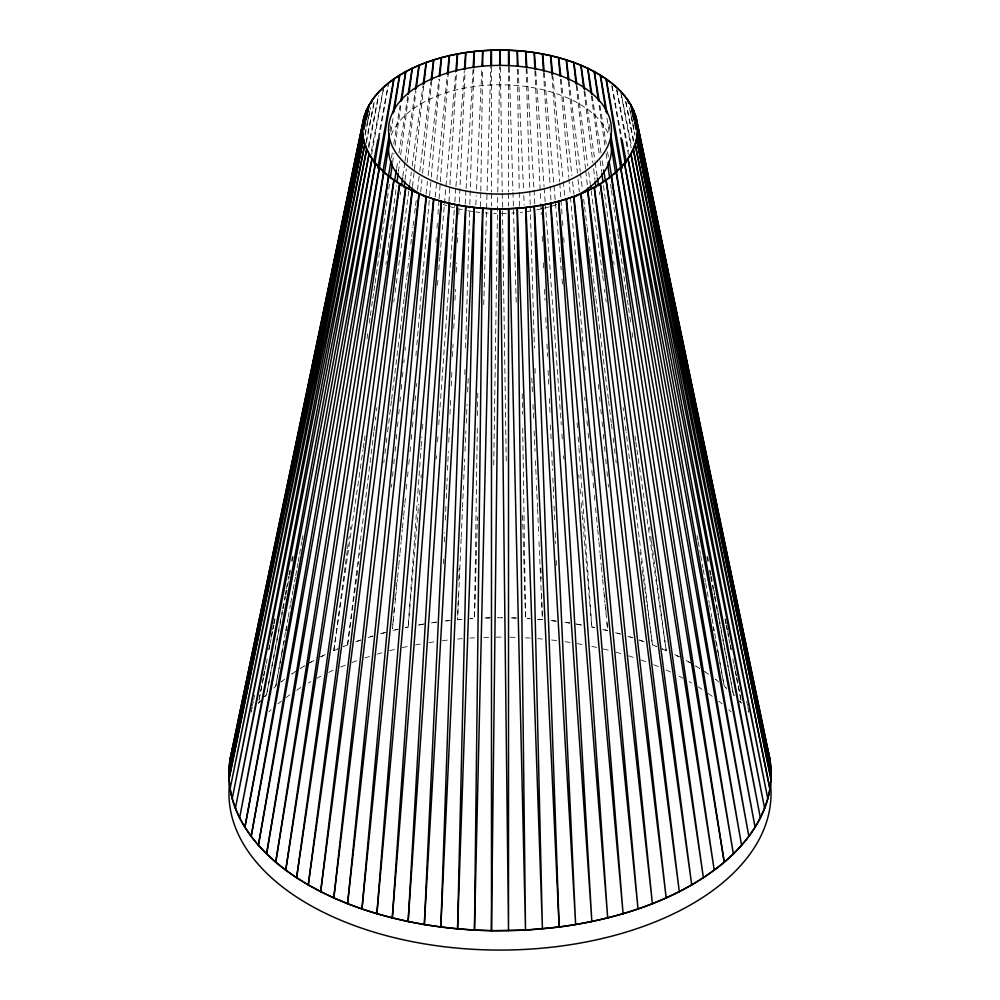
<?xml version="1.0" encoding="UTF-8"?>
<svg xmlns="http://www.w3.org/2000/svg" width="1000" height="1000" viewBox="0 0 1000 1000"><rect width="100%" height="100%" fill="white"/><g stroke="black" fill="none" stroke-linecap="round" stroke-linejoin="round"><path stroke-width="0.75" stroke-dasharray="5 3.75" d="M477.312 428.088L474.5 618.387A271.012 156.475 0 0 0 469.875 618.737L474.487 618.387L477.475 516.925M477.488 415.613L477.837 392.212M480.575 206.6L480.788 192.562M480.812 191L482.6 69.338M493.75 464.913L497.75 193.5M497.775 191.938L499.625 67.162M458.375 593.088L457.6 619.625A271.012 156.475 0 0 1 462.2 619.3M458.75 580.6L459.113 568.112M464.812 374.538L465 368.288M465.6 348L469.787 205.938M469.825 204.375L473.825 68.562M483.738 304.613L487.05 192.213M487.088 190.662L490.725 67.337M443.4 563.787L443.612 559.113M444.363 541.962L444.775 532.612M445.325 520.138L445.938 506.112M446.287 498.312L447.175 478.05M447.512 470.25L448.338 451.55M448.75 442.2L449.5 425.05M449.988 414.137L450.737 396.987M451.225 386.075L451.9 370.487M452.525 356.463L453.075 343.988M453.762 328.4L454.375 314.363M454.988 300.338L455.475 289.425M456.225 272.275L456.637 262.925M457.525 242.662L457.938 233.312M458.762 214.6L459.237 203.688M459.312 202.125L465.075 71.188M461.163 538.562L457.587 619.625L462.2 619.288M461.225 537L462.463 508.938M462.525 507.388L463.488 485.562M463.762 479.325L464.65 459.062M465 451.262L465.887 431M466.238 423.2L467.05 404.5M467.6 392.025L468.225 378M475.838 204.963L476.25 195.613M476.512 189.375L481.8 69.338M448.963 201.825L449.875 186.25M449.963 184.7L456.5 72.55M465.188 204.05L466 190.037M466.087 188.475L473.088 68.55M408.2 627.025A271.012 156.475 0 0 0 405.288 627.638L408.162 626.95L421.1 447.9M421.213 446.337L421.887 437M422.45 429.212L422.9 422.987M435.95 242.387L436.287 237.712M436.962 228.375L437.525 220.588M437.975 214.363L438.988 200.35M439.1 198.787L440.225 183.225M440.337 181.663L448.1 74.237M436.287 458.875L436.512 455.763M437.525 441.75L438.088 433.963M438.762 424.625L454.725 203.538M454.837 201.975L455.85 187.963M455.962 186.412L464.288 71.2M393.263 619.7L392.463 629.012L396.163 591.725M393.787 613.488L394.325 607.275M394.988 599.513L395.387 594.85M396.188 585.538L396.463 582.425M415.913 355.7L416.312 351.037M416.85 344.825L429.513 197.3M429.637 195.738L431.112 178.663M431.238 177.113L439.637 79.275M408.162 626.95L417.75 515.138M417.887 513.587L418.688 504.263M419.487 494.95L420.025 488.738M420.95 477.863L421.225 474.762M437.475 285.3L438.013 279.088M438.812 269.775L439.875 257.35M440.012 255.8L455.737 72.55M391.512 487.125L391.825 484.025M392.587 476.25L393.05 471.587M393.825 463.825L394.288 459.162M395.05 451.388L395.513 446.725M396.287 438.963L396.75 434.3M397.512 426.525L397.975 421.863M398.738 414.1L399.2 409.438M399.975 401.662L400.438 397M401.2 389.225L401.662 384.575M402.438 376.8L402.9 372.137M403.812 362.812L404.125 359.7M405.05 350.387L405.35 347.275M420.725 191.875L421.962 179.45M422.575 173.238L431.637 81.55M396.312 590.163L397.4 579.288M397.55 577.737L398.625 566.862M398.775 565.3L399.85 554.425M400.012 552.875L401.087 542M401.238 540.438L402.312 529.562M402.463 528.013L403.537 517.125M403.7 515.575L404.775 504.7M404.925 503.15L405.7 495.375M406.312 489.162L406.925 482.95M407.537 476.725L408.15 470.513M408.775 464.3L409.387 458.075M410 451.863L410.613 445.65M411.225 439.438L411.85 433.212M412.463 427L413.075 420.788M413.688 414.575L414.3 408.35M415.075 400.588L415.538 395.925M416.463 386.6L416.763 383.488M435.213 197.013L436.75 181.475M436.9 179.925L447.2 75.812M412.5 186.45L414.237 170.938M414.412 169.387L423.75 85.6M426.05 194.125L427.425 181.713M428.125 175.512L438.85 79.312M347.663 644.825A271.012 156.475 0 0 0 343.462 646.513L347.6 644.762L373.825 432.438M374.012 430.887L374.588 426.238M375.35 420.037L375.737 416.938M376.5 410.737L376.887 407.638M405.025 179.825L406.362 168.975M407.125 162.775L415.938 91.475M383.8 462.812L384.188 459.712M384.95 453.512L385.525 448.862M386.287 442.663L386.863 438.025M387.625 431.825L391.463 400.825M391.65 399.275L404.087 298.538M404.288 296.988L406.575 278.387M406.775 276.837L409.062 258.238M409.263 256.688L410.025 250.487M410.788 244.288L411.55 238.1M411.75 236.55L412.9 227.25M413.088 225.7L413.663 221.05M414.613 213.3L415.387 207.1M415.575 205.55L416.337 199.35M417.488 190.05L419.6 173M419.787 171.45L430.887 81.562M333.888 650.612A271.012 156.475 0 0 1 337.962 648.825L333.825 650.537L347.362 550.138M347.562 548.587L348.612 540.862M348.812 539.325L349.237 536.237M350.062 530.05L350.487 526.962M385.9 264.363L386.312 261.275M387.15 255.1L387.975 248.925M388.188 247.375L389.225 239.65M389.438 238.113L396.525 185.588M398.387 171.688L399.85 160.875M400.688 154.688L408.6 96M347.6 644.762L357.6 570.612M358.425 564.438L358.85 561.35M359.675 555.175L360.1 552.087M393.837 301.837L394.263 298.75M395.087 292.575L396.138 284.85M396.337 283.3L397.375 275.575M397.587 274.037L408.837 190.625M409.675 184.438L411.337 172.087M412.175 165.912L423 85.588M366.987 338.663L367.887 332.488M369.225 323.225L370.125 317.05M370.35 315.5L371.475 307.775M371.7 306.238L372.6 300.062M372.825 298.512L373.725 292.337M373.95 290.788L374.85 284.613M375.075 283.075L377.325 267.625M377.55 266.075L382.262 233.65M382.488 232.1L386.087 207.4M386.312 205.85L387.212 199.675M387.425 198.125L388.55 190.413M388.775 188.863L389.45 184.225M392.6 162.613L393.95 153.338M395.075 145.625L401.362 102.375M333.812 650.55L363.025 449.775M363.25 448.225L364.15 442.05M364.375 440.513L365.05 435.875M400.1 194.95L400.55 191.863M402.8 176.412L404.825 162.512M405.05 160.975L415.163 91.475M390.875 132.025L393.038 118.15M396.587 168.425L397.788 160.725M398.975 153.025L407.837 96.013M391.463 157.912L392.475 151.75M393.75 144.05L400.087 105.5M379.125 138.1L388.175 85.775M389.975 130.525L391.05 124.375M285.45 632.45L275.75 686.25A271.012 156.475 0 0 0 273.488 688.337L275.738 686.25L279.188 667.825M285.725 630.913L287.938 618.612M288.212 617.075L290.438 604.788M290.712 603.25L292.925 590.95M293.2 589.412L294.312 583.263M294.587 581.725L295.425 577.125M295.7 575.588L296.812 569.438M297.087 567.9L297.913 563.288M298.188 561.75L299.3 555.6M299.575 554.062L301.8 541.775M302.075 540.237L302.9 535.625M371.637 154.45L383.275 89.9M266.725 694.6A271.012 156.475 0 0 0 264.587 696.712L266.613 694.55L282.4 610.1M282.688 608.562L284.988 596.275M285.275 594.75L286.137 590.138M286.425 588.6L288.712 576.325M289 574.788L289.862 570.175M291.588 560.962L292.45 556.362M368.8 147.938L378.562 95.725M279.475 666.287L281.762 654M282.05 652.463L284.35 640.188M286.075 630.975L286.938 626.362M378.212 138.1L388.55 82.825M263.425 677.15L258.7 701.637L263.55 677.163M263.712 675.612L264.6 671.025M268.725 649.6L269.613 645.013M271.388 635.825L272.275 631.237M272.562 629.7L273.45 625.112M273.75 623.587L274.625 618.987M366.35 143.012L374.312 101.688M266.613 694.55L285.487 596.6M285.788 595.075L289.325 576.7M289.613 575.175L290.5 570.588M292.275 561.4L293.15 556.812M371.312 151.237L383.688 86.95M365.1 135.338L370.538 107.8M263.85 675.638L264.75 671.038M265.05 669.513L265.963 664.925M266.262 663.4L267.175 658.8M268.988 649.625L269.887 645.037M270.188 643.512L271.1 638.913M271.4 637.388L273.825 625.15M274.125 623.625L275.025 619.025M368.413 146.325L378.387 95.85M252.387 705.95L253.312 701.363M253.625 699.837L254.537 695.238M366.125 141.588L374.15 101.825M365.062 133.938L367.25 123.225M367.575 121.7L368.512 117.112M368.825 115.588L369.762 111M258.412 703.162L260.462 701.012M309.513 662.875L314.488 660.175A271.012 156.475 0 0 0 309.575 662.913M320.7 656.812L325.938 654.3A271.012 156.475 0 0 0 320.775 656.875M360.538 640.025L354.787 642.125A271.012 156.475 0 0 1 360.575 640.062M424.363 623.913L417 625.288A271.012 156.475 0 0 1 424.387 623.987M537.812 619.288L542.425 619.625L541.638 593.088M575.662 623.913L583.025 625.3A271.012 156.475 0 0 0 575.612 623.987M591.862 626.95L594.738 627.612A271.012 156.475 0 0 0 591.8 627.025L582.263 515.138M639.475 640.025L645.225 642.138A271.012 156.475 0 0 0 639.425 640.062M652.65 550.15L666.2 650.55L662.062 648.812A271.012 156.475 0 0 1 666.112 650.612M679.325 656.825L674.075 654.312A271.012 156.475 0 0 1 679.225 656.875M690.5 662.875L685.537 660.188A271.012 156.475 0 0 1 690.425 662.913M714.525 596.613L733.4 694.562L735.45 696.712A271.012 156.475 0 0 0 733.275 694.6M741.6 703.175L739.55 701.025A271.012 156.475 0 0 1 741.475 703.213M630.25 111L631.188 115.588M631.5 117.125L632.438 121.713M632.75 123.238L634.938 133.938M625.862 101.825L633.875 141.6M746.7 701.375L747.625 705.962M629.475 107.8L634.913 135.338M621.613 95.85L631.587 146.337M724.975 619.038L725.888 623.625M726.188 625.163L728.612 637.4M728.913 638.925L729.812 643.512M730.125 645.05L731.025 649.638M732.837 658.812L733.75 663.4M734.05 664.938L734.95 669.525M735.263 671.05L736.162 675.638M736.462 677.175L741.3 701.65L736.587 677.163M625.7 101.7L633.663 143.025M725.375 619L726.263 623.587M726.562 625.125L727.45 629.712M727.738 631.25L728.625 635.837M730.4 645.025L731.275 649.613M735.413 671.038L736.287 675.625M616.9 90.025L628.7 151.237M706.85 556.812L707.738 561.413M709.513 570.588L710.4 575.188M710.688 576.712L714.225 595.075M620.875 92.662L631.2 147.938M707.562 556.375L708.425 560.975M710.15 570.188L711 574.8M711.287 576.325L713.587 588.612M713.875 590.15L714.737 594.75M715.025 596.287L717.325 608.575M717.613 610.112L733.4 694.562M612.038 85.9L621.788 138.1M713.075 626.375L713.938 630.988M715.662 640.2L717.962 652.475M718.25 654.013L724.275 686.263A271.012 156.475 0 0 1 726.513 688.337L724.275 686.263L714.562 632.463M616.725 89.913L628.362 154.462M697.113 535.625L697.938 540.237M698.213 541.775L700.438 554.075M700.713 555.612L702.925 567.913M703.2 569.45L705.425 581.737M705.7 583.275L709.3 603.263M709.575 604.8L711.8 617.087M712.075 618.625L714.287 630.925M611.838 85.787L620.887 138.112M608.962 124.375L610.025 130.538M599.925 105.512L606.263 144.05M607.537 151.762L608.55 157.925M606.975 118.162L609.138 132.025M592.175 96.025L601.025 153.025M602.225 160.725L603.425 168.438M599.1 105.475L604.938 145.625M606.062 153.35L607.413 162.613M610.562 184.237L611.225 188.863M611.45 190.413L612.575 198.137M612.8 199.675L613.7 205.85M613.925 207.4L616.175 222.85M617.075 229.025L617.525 232.113M617.75 233.65L618.65 239.838M618.875 241.375L622.463 266.087M622.688 267.638L624.938 283.075M625.163 284.625L626.062 290.8M626.287 292.337L627.188 298.525M627.413 300.062L628.312 306.238M628.538 307.787L629.663 315.512M629.888 317.05L630.788 323.225M632.125 332.5L633.025 338.675M584.85 91.475L594.963 160.975M595.188 162.525L597.212 176.425M599.462 191.863L599.913 194.95M634.963 435.875L635.638 440.513M635.862 442.062L636.763 448.237M636.987 449.775L666.2 650.55M591.413 96L599.325 154.7M600.163 160.875L601.613 171.688M603.488 185.588L610.575 238.113M610.788 239.662L611.825 247.375M612.038 248.925L612.863 255.1M613.7 261.288L614.113 264.375M649.538 526.975L649.95 530.062M650.788 536.237L651.2 539.325M651.413 540.875L652.45 548.6M577.013 85.588L587.837 165.912M588.675 172.087L590.337 184.45M591.175 190.625L602.425 274.037M602.638 275.587L603.675 283.312M604.513 289.488L604.925 292.575M605.763 298.75L606.175 301.85M639.925 552.087L640.337 555.175M641.175 561.362L641.587 564.45M642.425 570.625L652.425 644.775A271.012 156.475 0 0 1 656.538 646.513L652.425 644.775L626.188 432.45M584.075 91.487L592.875 162.775M593.65 168.975L594.987 179.825M623.125 407.65L623.513 410.75M624.275 416.95L624.663 420.05M625.425 426.25L626 430.9M569.125 81.562L580.225 171.462M580.413 173L582.525 190.05M583.675 199.35L584.438 205.55M584.625 207.1L586.925 225.7M587.112 227.25L588.263 236.55M588.462 238.1L590.75 256.7M590.95 258.25L593.25 276.85M593.438 278.387L595.737 296.988M595.925 298.538L608.362 399.275M608.562 400.825L611.237 422.525M611.425 424.075L612.388 431.825M613.15 438.025L613.725 442.675M614.487 448.875L615.062 453.525M615.837 459.725L616.213 462.825M576.263 85.612L585.6 169.387M585.775 170.938L587.5 186.45M561.163 79.325L571.888 175.512M572.587 181.725L573.962 194.137M568.362 81.55L577.438 173.238M578.05 179.45L579.288 191.887M598.35 384.575L598.812 389.237M599.587 397L600.037 401.662M600.812 409.438L601.275 414.1M602.038 421.875L602.5 426.525M603.275 434.3L603.737 438.963M604.5 446.737L604.963 451.4M605.737 459.162L606.188 463.825M606.962 471.6L607.425 476.262M608.188 484.025L608.5 487.137M552.8 75.812L563.112 179.925M563.263 181.475L564.8 197.025M584.637 397.475L584.938 400.588M585.712 408.363L586.325 414.575M586.938 420.788L587.562 427.013M588.175 433.225L588.787 439.438M589.4 445.65L590.013 451.875M590.638 458.088L591.25 464.3M591.862 470.513L592.475 476.737M593.088 482.95L593.713 489.162M594.325 495.375L594.938 501.6M595.55 507.812L596.325 515.588M596.475 517.137L597.55 528.013M597.7 529.562L598.787 540.45M598.938 542L600.013 552.875M600.163 554.425L601.237 565.312M601.4 566.862L602.475 577.737M602.625 579.3L603.7 590.175M603.85 591.725L604.938 602.6M605.087 604.163L607.55 629.025L606.763 619.7M560.375 79.275L568.775 177.113M568.9 178.663L570.375 195.75M570.5 197.3L583.162 344.825M583.7 351.037L584.237 357.25M585.037 366.575L585.3 369.675M604.625 594.85L605.025 599.513M605.7 607.275L606.225 613.488M544.275 72.55L560 255.8M560.138 257.35L561.2 269.775M562 279.088L562.537 285.3M578.8 474.762L579.062 477.875M580 488.738L580.538 494.95M581.2 502.713L582.125 513.587M551.912 74.237L559.675 181.663M559.788 183.225L560.913 198.8M561.025 200.35L562.038 214.363M562.487 220.588L563.05 228.375M563.725 237.712L564.062 242.387M577.112 422.987L577.45 427.663M578.125 437L578.8 446.35M578.913 447.9L591.862 626.95M535.725 71.2L544.05 186.412M544.163 187.975L545.175 201.988M545.288 203.538L561.263 424.625M561.938 433.963L562.5 441.75M563.513 455.763L563.737 458.875M543.513 72.562L550.05 184.7M550.138 186.25L551.05 201.825M526.925 68.55L533.925 188.487M534.012 190.037L534.825 204.062M534.938 71.188L540.7 202.125M540.775 203.688L541.25 214.6M542.212 236.425L542.487 242.662M543.375 262.925L543.725 270.725M544.55 289.425L545.025 300.338M545.775 317.488L546.263 328.4M546.95 343.988L547.5 356.463M548.112 370.487L548.725 384.525M549.35 398.55L550.037 414.137M550.513 425.05L551.263 442.2M551.675 451.55L552.5 470.262M552.85 478.05L553.737 498.312M554.075 506.112L554.763 521.7M555.25 532.612L555.725 543.525M556.487 560.675L556.688 565.35M518.212 69.338L523.5 189.375M523.775 195.613L524.188 204.963M531.8 378L532.487 393.587M532.962 404.5L533.713 421.65M534.125 431L535.025 451.262M535.438 460.625L536.263 479.325M536.525 485.562L537.487 507.388M537.562 508.95L538.725 535.45M539 541.675L542.438 619.625M526.175 68.562L530.188 204.375M530.225 205.938L534.412 348M535.013 368.288L535.25 376.1M540.913 568.112L541.225 579.038M509.288 67.337L512.925 190.662M512.962 192.225L516.237 303.05M522.5 515.363L525.538 618.387A271.012 156.475 0 0 1 530.125 618.737L525.538 618.387L522.712 428.088M517.413 69.338L519.212 191M519.225 192.562L519.438 206.6M522.2 393.775L522.5 414.05M500.387 67.162L502.238 191.938M502.262 193.5L506.25 463.35M508.525 67.3L508.525 192.062M508.525 193.612L508.525 206.088M491.488 67.3L491.488 192.062M491.488 193.612L491.488 206.088M556.737 204.5A111.45 64.35 0 0 1 550.6 206.438M549.35 206.8A111.45 64.35 0 0 1 544.263 208.162M541.675 208.787A111.45 64.35 0 0 1 533.775 210.425M531.087 210.9A111.45 64.35 0 0 1 520.2 212.387M514.663 212.9A111.45 64.35 0 0 1 511.875 213.088M506.3 213.35A111.45 64.35 0 0 1 499.3 213.45M496.5 213.425A111.45 64.35 0 0 1 493.7 213.35M488.125 213.088A111.45 64.35 0 0 1 485.337 212.9M479.8 212.387A111.45 64.35 0 0 1 475.688 211.9M472.962 211.537A111.45 64.35 0 0 1 464.9 210.175M462.25 209.65A111.45 64.35 0 0 1 455.737 208.162M454.462 207.838A111.45 64.35 0 0 1 449.4 206.438M446.925 205.688A111.45 64.35 0 0 1 443.263 204.5M391.238 135.075A111.45 64.35 0 0 1 500 84.763A111.45 64.35 0 0 1 608.763 135.075M268.925 711.85A271.012 156.475 0 0 1 271.175 709.762M278 703.863A271.012 156.475 0 0 1 281.3 701.2M285.85 697.7A271.012 156.475 0 0 1 291.788 693.45M296.712 690.125A271.012 156.475 0 0 1 301.788 686.9M308.363 682.962A271.012 156.475 0 0 1 310.788 681.587M316.975 678.213A271.012 156.475 0 0 1 320.775 676.237M328.562 672.425A271.012 156.475 0 0 1 333.888 669.975M340.7 667.025A271.012 156.475 0 0 1 346.262 664.75M351.912 662.562A271.012 156.475 0 0 1 359.125 659.938M364.712 658.025A271.012 156.475 0 0 1 371.475 655.85M376.962 654.188A271.012 156.475 0 0 1 383.9 652.212M389.538 650.725A271.012 156.475 0 0 1 396.637 648.962M402.4 647.638A271.012 156.475 0 0 1 408.2 646.388M415.513 644.938A271.012 156.475 0 0 1 422.9 643.6M428.862 642.625A271.012 156.475 0 0 1 434.85 641.725M442.388 640.713A271.012 156.475 0 0 1 448.45 639.987M457.6 639.062A271.012 156.475 0 0 1 462.2 638.663M469.875 638.1A271.012 156.475 0 0 1 474.5 637.825M483.75 637.413A271.012 156.475 0 0 1 489.938 637.238M496.125 637.15A271.012 156.475 0 0 1 503.875 637.15M510.062 637.238A271.012 156.475 0 0 1 516.25 637.413M525.5 637.825A271.012 156.475 0 0 1 530.125 638.1M537.8 638.663A271.012 156.475 0 0 1 542.4 639.062M551.55 639.987A271.012 156.475 0 0 1 557.612 640.713M565.15 641.725A271.012 156.475 0 0 1 571.138 642.625M577.1 643.6A271.012 156.475 0 0 1 584.487 644.938M591.8 646.388A271.012 156.475 0 0 1 597.6 647.638M603.362 648.962A271.012 156.475 0 0 1 610.462 650.725M616.1 652.212A271.012 156.475 0 0 1 623.038 654.188M628.525 655.85A271.012 156.475 0 0 1 635.288 658.025M640.875 659.938A271.012 156.475 0 0 1 648.088 662.562M653.737 664.75A271.012 156.475 0 0 1 659.3 667.025M666.112 669.975A271.012 156.475 0 0 1 671.438 672.425M679.225 676.237A271.012 156.475 0 0 1 683.025 678.213M689.212 681.587A271.012 156.475 0 0 1 691.637 682.962M698.213 686.9A271.012 156.475 0 0 1 702.038 689.312M708.213 693.45A271.012 156.475 0 0 1 712.987 696.85M718.7 701.2A271.012 156.475 0 0 1 722 703.863M728.825 709.762A271.012 156.475 0 0 1 731.075 711.85M258.525 703.213A271.012 156.475 0 0 1 260.487 701.025M537.8 619.3A271.012 156.475 0 0 1 542.4 619.7M252.062 707.475L251.15 712.062L252.075 707.475M284.637 679.175L281.3 681.825A271.012 156.475 0 0 1 284.7 679.212M295.4 671.55L291.788 674.075A271.012 156.475 0 0 1 295.462 671.587M304.387 665.938L300.5 668.325A271.012 156.475 0 0 1 304.387 665.938M372.837 636.05L367.413 637.775A271.012 156.475 0 0 1 372.837 636.062M385.312 632.475L379.712 634A271.012 156.475 0 0 1 385.312 632.475M398.088 629.25L392.325 630.562A271.012 156.475 0 0 1 398.075 629.263M436.362 622.137L430.363 623.025A271.012 156.475 0 0 1 436.362 622.15M449.988 620.462L443.9 621.125A271.012 156.475 0 0 1 449.975 620.462M489.95 617.825L483.762 618.05A271.012 156.475 0 0 1 489.938 617.875M502.337 617.775L497.688 617.775A271.012 156.475 0 0 1 502.325 617.775M516.25 618.05L510.075 617.825A271.012 156.475 0 0 1 516.25 618.05M556.112 621.138L550.037 620.462A271.012 156.475 0 0 1 556.1 621.163M569.663 623.025L563.663 622.137A271.012 156.475 0 0 1 569.65 623.025M607.7 630.575L601.938 629.263A271.012 156.475 0 0 1 607.638 630.638M620.312 634L614.7 632.475A271.012 156.475 0 0 1 620.275 634.025M632.612 637.775L627.188 636.05A271.012 156.475 0 0 1 632.6 637.775M699.513 668.337L695.625 665.938A271.012 156.475 0 0 1 699.5 668.337M708.225 674.087L704.613 671.562A271.012 156.475 0 0 1 708.213 674.087M718.713 681.838L715.375 679.188A271.012 156.475 0 0 1 718.7 681.838M748.85 712.075L747.938 707.487L748.85 712.075"/><path stroke-width="1.5" d="M482.65 66.213L482.875 50.613L499.875 50L499.65 65.6M473.875 67L474.338 51.388L491.225 50.163L490.775 65.775M465.138 69.625L465.9 52.475L482.625 50.637L481.938 66.225M456.587 71L457.587 53.863L474.075 51.425L473.175 67M448.1 74.237L449.45 55.55L465.637 52.512L464.4 69.638M439.9 76.162L441.5 57.538L457.337 53.913L455.875 71M431.8 80L433.8 59.8L449.2 55.613L447.362 74.25M363.45 125.05L366.625 109.787L363.438 119.45L230.05 759.513C226.137 782.975 232.312 807.288 244.875 827.262L371.95 158.675L366.688 149.325L239.613 817.913L369.025 153.975L364.787 144.45L235.375 808.388L366.625 149.175L363.425 139.512L232.188 798.725L364.738 144.3L362.612 134.55L230.05 788.975L363.4 139.362L362.325 129.55L228.988 779.163L362.587 134.4L362.587 124.562L228.988 769.325L362.325 129.4L363.4 119.588M411.987 191.112L412.337 188M423.925 84.05L426.35 62.337L441.275 57.6L439.188 76.213M404.062 187.562L404.837 181.375M416.312 88.375L419.188 65.138L433.562 59.862L431.075 80.013M396.938 182.5L398.188 173.225M409.012 92.9L412.35 68.188L426.125 62.413L423.212 84.038M409.05 189.075L409.462 185.987M390.35 178.05L392.375 164.15M401.587 100.838L405.863 71.487L418.975 65.225L415.387 89.938M401.45 185.688L402.575 177.963M384.412 173.612L389.438 141.263M393.988 111.988L399.738 75.013L412.15 68.288L408.075 94.475M394.675 180.75L396.35 169.975M379.3 168.162L394.012 78.763L405.662 71.588L400.85 100.875M388.425 176.412L390.95 161M374.6 164.262L379.125 138.1M382.8 172.087L389.45 133.613M392.912 113.6L399.562 75.125L388.7 82.7M377.762 168.012L393.837 78.875L383.837 86.825M373.625 162.662L377.925 139.637M366.025 120.138L369.113 104.85L375.375 95.712M363.562 124.938L366.688 109.637L371.95 100.288L371.325 103.35M307.213 392.887L308.475 386.763M311.325 373L313.538 362.3M317.013 345.475L318.6 337.825M323.975 311.825L325.562 304.175M326.188 301.112L327.463 295M329.988 282.762L333.462 265.938M336 253.7L339.475 236.875M341.062 229.225L345.487 207.812M346.125 204.75L354.35 164.988M354.988 161.925L364.787 114.513L369.025 104.987L366.175 118.75M363.963 129.462L365.55 121.812M230.05 759.5L364.75 114.663L362.612 124.412M232.188 749.75L233.562 745.612A271.012 156.475 0 0 0 232.712 748.375M372.05 100.15L379.3 91.25M375.487 95.575L383.688 86.95M379.425 91.125L388.55 82.825M620.575 167.85L611.45 176.15L724.262 862.237C677.788 900.662 618.062 919 559.138 927.025L525.925 207.55L542.413 205.1L575.638 924.575L534.362 206.45L550.55 203.412L591.838 921.538L542.663 205.05L558.5 201.438L607.675 917.925L550.8 203.363L566.2 199.175L623.088 913.737L558.725 201.375L573.65 196.637L638.013 909L566.438 199.1L580.812 193.837L652.4 903.725L573.875 196.55L587.65 190.775L666.175 897.95L581.025 193.75L594.138 187.475L679.3 891.675L587.85 190.688L600.262 183.95L691.725 884.95L594.338 187.375L605.988 180.212L703.388 877.775L600.438 183.837L611.3 176.262L714.237 870.2L606.163 180.087L616.163 172.138L724.25 862.237C746.475 843.363 765.037 818.275 769.95 788.988L637.388 134.55L635.25 144.312L767.812 798.737L636.562 139.525L633.375 149.175L764.625 808.4L635.212 144.45L630.975 153.975L760.387 817.925L633.312 149.325L628.05 158.675L755.113 827.275L630.887 154.125L624.625 163.263L748.85 836.425L627.95 158.812L620.7 167.712L741.6 845.325L624.513 163.4L616.312 172.013L733.388 853.938L606 78.763L594.338 71.6L599.163 100.887M611.3 82.7L600.45 75.125L607.1 113.6M616.175 86.838L606.163 78.875L622.238 168.025M611.462 82.825L620.588 91.125M616.312 86.962L624.513 95.575M620.712 91.263L627.962 100.162M624.625 95.712L630.9 104.85L633.975 120.15M636.6 119.6L637.675 129.412L771.012 769.338L637.413 124.575L637.413 134.4L771.012 779.163L637.675 129.562L636.6 139.375L769.95 788.988C772.138 774.525 771.175 759.5 766.45 745.625A271.012 156.475 0 0 1 767.288 748.375M637.388 124.425L635.262 114.663L767.812 749.762M769.95 759.513L636.575 119.45L633.375 109.787L636.562 125.05M645.013 161.938L635.212 114.525L630.975 105L633.825 118.763M645.65 165L653.875 204.762M654.513 207.825L658.938 229.237M660.525 236.887L664 253.713M666.538 265.938L670.013 282.762M672.55 295L673.812 301.125M674.45 304.188L676.975 316.413M681.4 337.837L682.987 345.475M686.462 362.3L688.688 373.013M691.538 386.775L692.8 392.9M634.45 121.825L636.038 129.475M636.45 124.938L633.312 109.65L628.05 100.3L628.675 103.35M622.075 139.637L626.388 162.675M620.887 138.112L625.138 162.738M610.562 133.613L617.212 172.087M609.05 161.012L611.587 176.425M606.025 112L600.275 75.025L587.863 68.288L591.925 94.488M610.562 141.275L615.6 173.625M603.663 169.975L605.337 180.763M598.425 100.838L594.15 71.487L581.038 65.225L584.625 89.938M607.638 164.163L609.663 178.062M597.438 177.963L598.562 185.688M590.988 92.912L587.663 68.2L573.888 62.413L576.8 84.038M601.825 173.238L603.075 182.5M590.55 185.987L590.962 189.088M583.688 88.387L580.825 65.138L566.438 59.875L568.938 80.013M595.175 181.375L595.938 187.575M576.087 84.05L573.663 62.337L558.737 57.6L560.812 76.213M587.675 188.012L588.025 191.112M568.212 80L566.213 59.8L550.812 55.613L552.65 74.262M560.1 76.175L558.5 57.538L542.675 53.913L544.138 71M551.912 74.237L550.562 55.55L534.375 52.512L535.612 69.638M543.425 71L542.425 53.863L525.925 51.425L526.838 67M534.875 69.625L534.113 52.475L517.388 50.637L518.075 66.225M526.138 67L525.675 51.4L508.775 50.163L509.237 65.775M517.362 66.213L517.125 50.613L500.138 50L500.363 65.6M508.525 65.75L508.525 50.15L491.488 50.15L491.488 65.75M610.413 140.375A111.45 64.35 0 0 1 573.7 197.375M426.3 197.375A111.45 64.35 0 0 1 389.588 140.375M770.562 784.488A271.012 156.475 0 0 1 500 950.075A271.012 156.475 0 0 1 229.438 784.488M767.675 749.762A271.012 156.475 0 0 1 500 930.713A271.012 156.475 0 0 1 232.325 749.762M491.475 208.812L491.475 930.713L525.5 930.1L559.138 927.025L534.1 206.488L517.375 208.337L542.413 928.863L525.662 207.575L508.775 208.812L525.513 930.1L517.125 208.35L500.125 208.962L508.512 930.713L508.512 208.812L491.475 208.812M482.875 208.35L474.475 930.1L491.475 930.713L499.862 208.962L482.875 208.35M474.325 207.575L457.575 928.863L474.462 930.1L491.225 208.8L474.325 207.575M465.887 206.488L440.838 927.025L457.562 928.863L482.612 208.325L465.887 206.488M457.575 205.1L424.338 924.575L440.838 927.025L474.075 207.55L457.575 205.1M449.438 203.412L408.137 921.538L424.338 924.575L465.625 206.45L449.438 203.412M441.5 201.438L392.3 917.913L408.137 921.538L457.325 205.05L441.5 201.438M433.787 199.175L376.887 913.725L392.3 917.913L449.188 203.363L433.787 199.175M426.337 196.637L361.962 908.988L376.887 913.725L441.262 201.375L426.337 196.637M419.175 193.825L347.587 903.725L361.962 908.988L433.562 199.1L419.175 193.825M412.337 190.775L333.8 897.938L347.575 903.713L426.112 196.55L412.337 190.775M405.85 187.475L320.675 891.675L333.8 897.938L418.963 193.738L405.85 187.475M399.725 183.95L308.263 884.938L320.675 891.663L412.137 190.675L399.725 183.95M394 180.2L296.6 877.763L308.263 884.938L405.662 187.375L394 180.2M388.7 176.262L285.738 870.188L296.6 877.763L399.55 183.837L388.7 176.262M383.825 172.138L275.725 862.237L285.738 870.188L393.837 180.087L383.825 172.138M379.412 167.838L266.6 853.925L275.725 862.225L388.537 176.137L379.412 167.838M375.487 163.388L258.4 845.312L266.6 853.925L383.688 172.013L375.487 163.388M372.038 158.812L251.15 836.413L258.4 845.312L379.288 167.712L372.038 158.812M369.1 154.113L244.875 827.262L251.15 836.413L375.375 163.25L369.1 154.113M441.275 184.438A111.45 64.35 0 0 0 611.388 131.775A111.45 64.35 0 0 0 447.337 73.037A111.45 64.35 0 0 0 441.275 184.438"/></g></svg>
